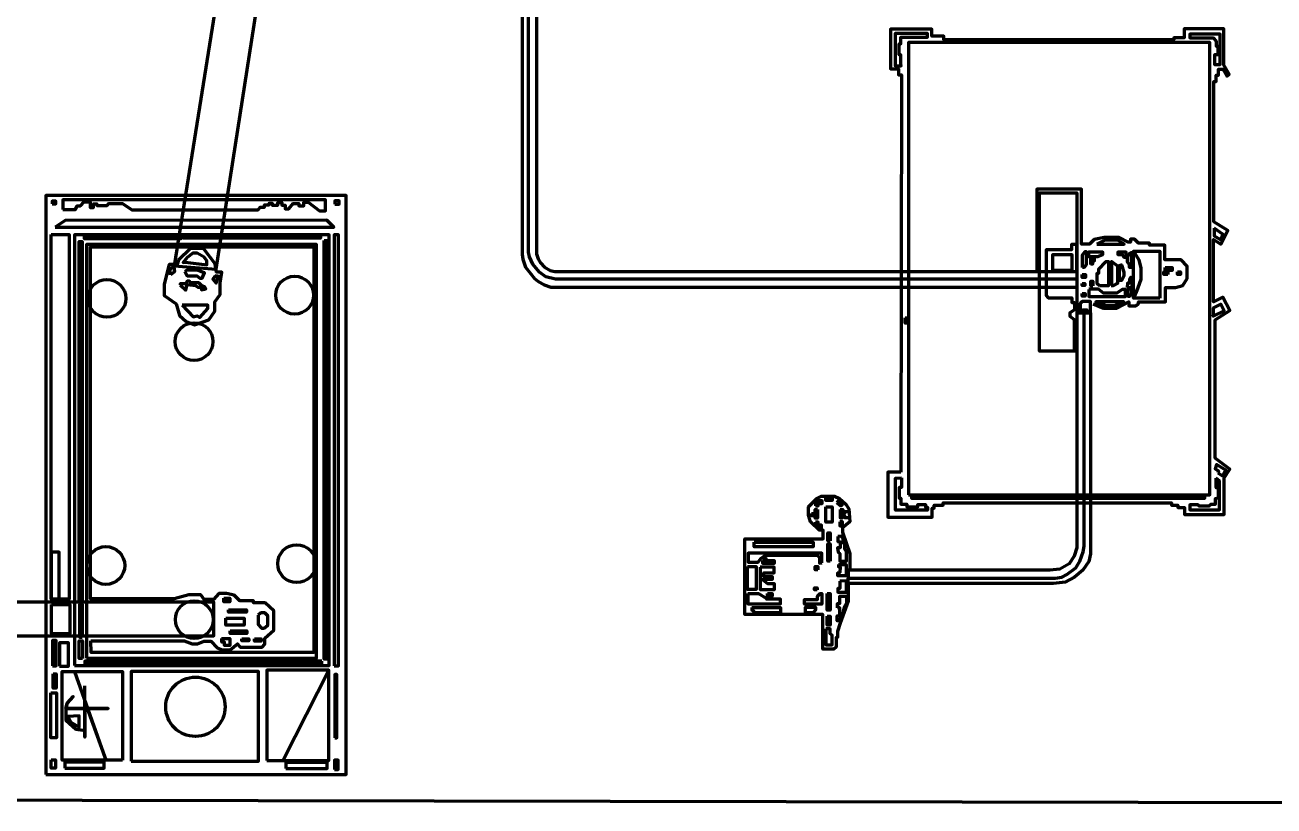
# Model space of a CAD drawing. Header units: millimetres. Extents: x 3191 to 879702, y -27549 to 222194.
# Drawn here: x 55075 to 63402, y 1110 to 6317 of the extents above; entities that cross this region are included whole.
import ezdxf

# ---------------------------------------------------------------- set-up
doc = ezdxf.new("R2010")
doc.units = ezdxf.units.MM
doc.header["$MEASUREMENT"] = 0

msp = doc.modelspace()

# ---------------------------------------------------------------- linework, layer by layer
at = {"lineweight": 211}
msp.add_lwpolyline([(46064.18765, 14914.80144), (75200.52179, 14914.80144), (75406.13696, 1109.80144), (46064.18765, 1163.30097)], close=True, dxfattribs=at)
at = {"layer": 'Defpoints', "lineweight": 211}
for points in [[(56901.03624, 10704.90602), (58243.71297, 10704.90602), (58292.0658, 10704.90602), (58323.06054, 10692.50371), (58378.0255, 10663.99871), (58423.07126, 10625.57944), (58458.19983, 10580.13685), (58485.8885, 10507.8419), (58485.8885, 4820.44233), (58485.8885, 4792.2286), (58496.31238, 4758.52893), (58512.54873, 4732.23211), (58537.89857, 4702.71206), (58575.79239, 4679.72311), (58607.15335, 4674.49833), (58676.92988, 4674.49833), (62087.00498, 4674.49833)], [(56901.72354, 10596.3626), (58230.52684, 10596.3626), (58257.77704, 10596.3626), (58290.55073, 10592.08901), (58313.12227, 10578.68619), (58349.27126, 10549.676), (58375.74687, 10508.95976), (58390.17315, 10467.05609), (58390.17315, 4799.88951), (58390.17315, 4786.55938), (58393.66785, 4754.87423), (58411.48649, 4701.60926), (58447.98063, 4657.07944), (58471.31773, 4627.43374), (58494.60668, 4610.05431), (58536.3554, 4584.95012), (58581.00082, 4568.96528), (58636.66713, 4568.96528), (62087.00498, 4568.96528)], [(62087.00498, 4674.49833), (62087.00498, 4623.00231), (58641.21034, 4623.00231), (58610.83668, 4623.00231), (58548.06459, 4638.34436), (58504.86702, 4670.05599), (58460.31892, 4721.33447), (58438.04437, 4771.26353), (58431.10916, 4801.8708), (58431.10916, 10468.80841), (58426.48167, 10522.37192), (58401.84622, 10568.33787), (58371.53377, 10602.99184), (58340.0494, 10625.42524), (58300.52612, 10642.66811), (58271.88827, 10652.37781), (56902.58442, 10652.37781)], [(56069.34021, 4712.10755), (56348.5756, 4690.15335), (57048.21743, 9177.22686), (56785.09199, 9195.65551), (56069.34021, 4712.10755)], [(60915.25723, 3334.61882), (60828.09049, 3334.61882), (60828.09049, 3036.61404), (61123.16707, 3036.61404), (61123.16707, 3095.09289), (61136.53782, 3095.09289), (61136.53782, 3115.69919), (61196.71021, 3115.69919), (61196.71021, 3131.29358), (62717.8703, 3131.29358), (62717.8703, 3114.93595), (62760.60934, 3114.93595), (62760.60934, 3099.17749), (62806.50094, 3099.17749), (62806.50094, 3052.60251), (63069.75701, 3052.60251), (63069.75701, 3298.24315), (63107.60669, 3356.37413), (63009.5174, 3429.91362), (63009.5174, 4351.40337), (63108.04717, 4414.61583), (63061.18533, 4502.09656), (62999.07846, 4471.05471), (62999.07846, 4887.84894), (63048.21391, 4856.24272), (63093.94597, 4946.54586), (63001.35107, 5005.24277), (63001.35107, 5940.12963), (63016.22585, 5940.12963), (63016.22585, 5982.00474), (63031.49195, 5982.00474), (63031.49195, 6022.10572), (63060.24719, 6022.10572), (63086.8733, 5976.68183), (63103.20295, 5988.74769), (63067.70214, 6049.78623), (63067.70214, 6290.99751), (62804.27749, 6290.99751), (62804.27749, 6231.02335), (62734.69561, 6231.02335), (62734.69561, 6217.53797), (61200.12263, 6217.53797), (61200.12263, 6243.61309), (61120.74396, 6243.61309), (61120.74396, 6288.71092), (60846.05662, 6288.71092), (60846.05662, 6024.97279), (60899.16637, 6024.97279), (60899.16637, 5985.58312), (60918.58236, 5985.58312), (60915.25723, 3334.61882)], [(60915.28633, 6051.54478), (60915.28633, 6118.77902), (60903.11058, 6118.77902), (60903.11058, 6190.64978), (60915.28633, 6190.64978), (60915.28633, 6235.85872), (61092.71114, 6235.85872), (61092.71114, 6259.62233), (60876.43831, 6259.62233), (60876.43831, 6045.16943), (60915.86627, 6045.16943), (60915.28633, 6051.54478)], [(63014.476, 6054.10967), (63042.46567, 6054.10967), (63042.46567, 6256.38143), (62840.7024, 6256.38143), (62840.7024, 6231.89925), (62996.39849, 6231.89925), (63016.8078, 6209.16523), (63016.8078, 6175.93908), (63027.30493, 6175.93908), (63027.30493, 6117.0646), (63005.14577, 6117.0646), (63005.14577, 6052.53128), (63010.79468, 6052.53128), (63014.476, 6054.10967)], [(62196.88966, 4458.01742), (62266.4906, 4429.19725), (62355.01388, 4429.19725), (62434.22498, 4470.51058), (62434.22498, 4449.25943), (62434.22498, 4444.31086), (62481.40288, 4444.31086), (62499.74928, 4460.61293), (62499.74928, 4470.80186), (62678.26676, 4470.80186), (62678.26676, 4567.74151), (62746.51216, 4567.74151), (62794.36231, 4579.10644), (62823.24799, 4627.23073), (62823.24799, 4708.31327), (62783.85916, 4751.18785), (62675.31889, 4751.18785), (62675.31889, 4850.17422), (62571.44925, 4850.17422), (62571.44925, 4861.84081), (62498.7981, 4861.84081), (62472.13587, 4889.56129), (62445.584, 4889.56129), (62445.584, 4869.72809), (62430.41222, 4869.72809), (62370.30706, 4900.93609), (62269.06221, 4900.93609), (62203.70447, 4885.76952), (62172.77696, 4854.85332), (62118.30866, 4854.85332), (62118.30866, 5223.43395), (61820.95847, 5223.43395), (61820.95847, 4674.49833)], [(55326.77082, 5086.55875), (55411.48264, 5086.55875), (55422.98646, 5110.60369), (55445.99461, 5110.60369), (55470.04864, 5138.83037), (55487.82782, 5138.83037), (55508.74418, 5138.83037), (55508.74418, 5101.19471), (55531.75232, 5101.19471), (55531.75232, 5125.23965), (55554.76046, 5125.23965), (55554.76046, 5112.69443), (55585.08935, 5112.69443), (55585.08935, 5112.69443), (55622.739, 5112.69443), (55634.24282, 5127.33065), (55725.2295, 5127.33065), (55786.93317, 5085.51325), (56629.86731, 5085.51325), (56643.46292, 5103.2857), (56670.65463, 5103.2857), (56670.65463, 5117.92167), (56702.02942, 5117.92167), (56702.02942, 5129.42139), (56702.02942, 5129.42139), (56721.89988, 5129.42139), (56721.89988, 5116.87617), (56759.54953, 5116.87617), (56759.54953, 5132.55764), (56786.74074, 5132.55764), (56786.74074, 5114.78543), (56808.70349, 5114.78543), (56808.70349, 5091.78573), (56834.84881, 5091.78573), (56862.04052, 5127.33065), (56900.73556, 5127.33065), (56900.73556, 5110.60369), (56933.15624, 5110.60369), (56933.15624, 5136.73938), (56962.43924, 5136.73938), (57038.78442, 5078.19527), (57077.47995, 5078.19527), (57077.47995, 5151.37559), (55326.77082, 5151.37559), (55326.77082, 5086.55875)], [(63004.32402, 4961.74046), (63004.32402, 4912.04245), (63047.47343, 4884.84948), (63062.48267, 4919.54396), (63004.32402, 4961.74046)], [(55514.50857, 2210.9724), (56136.80029, 2210.9724), (56188.60145, 2192.14255), (56224.92999, 2192.14255), (56269.33149, 2208.955), (56313.73248, 2208.955), (56355.44283, 2165.24263), (56389.75301, 2151.12036), (56442.22745, 2151.12036), (56467.1191, 2171.96761), (56491.22003, 2192.1526), (56508.82945, 2167.93257), (56656.16098, 2167.93257), (56673.65246, 2188.10751), (56673.65246, 2229.1297), (56733.52707, 2281.58445), (56733.52707, 2411.37624), (56675.67082, 2464.50354), (56598.97751, 2464.50354), (56598.97751, 2477.9535), (56506.1383, 2477.9535), (56468.46468, 2514.94065), (56417.33581, 2525.70067), (56366.87972, 2525.70067), (56331.89676, 2487.36843), (56270.00378, 2487.36843), (56247.13049, 2516.95829), (56167.07374, 2516.95829), (56068.85272, 2491.40347), (55512.49071, 2491.40347), (55512.49071, 4838.33513), (56999.93305, 4838.33513), (56999.93305, 2132.58788), (55516.13485, 2132.58788), (55514.50857, 2210.9724)], [(62087.00498, 4674.49833), (62087.00498, 4853.89694), (62052.69305, 4853.89694), (62052.69305, 4818.71025), (61882.25262, 4818.71025), (61882.25262, 4512.9563), (61895.68557, 4497.21446), (62054.54726, 4497.21446), (62054.54726, 4467.58381), (62071.22107, 4467.58381), (62071.22107, 4418.0452), (62041.57886, 4398.13671), (62041.57886, 4375.91412), (62070.75751, 4353.691), (62070.75751, 4142.36062)], [(62221.59434, 4854.78478), (62402.94028, 4854.78478), (62360.68486, 4883.53122), (62273.24019, 4883.53122), (62221.59434, 4854.78478)], [(56002.47399, 4588.66977), (56002.47399, 4588.66977), (56002.47399, 4512.82454), (56082.56271, 4458.04734), (56105.74617, 4381.14867), (56150.00581, 4341.1192), (56205.43713, 4317.05245), (56300.53596, 4351.35783), (56341.05656, 4407.98268), (56341.05656, 4471.2205), (56377.02898, 4520.40569), (56377.02898, 4597.28304), (56386.96596, 4669.37648), (56350.57998, 4669.37648), (56342.31073, 4723.93462), (56264.16396, 4827.26461), (56177.33488, 4827.26461), (56099.18811, 4748.73389), (56090.5053, 4721.04148), (56035.51302, 4721.04148), (56002.47399, 4588.66977)], [(56142.59566, 4735.54611), (56286.48433, 4716.94672), (56286.48433, 4743.81245), (56268.70515, 4769.02505), (56223.2228, 4795.0641), (56193.03926, 4795.0641), (56154.99953, 4766.95834), (56129.36416, 4733.89274), (56142.59566, 4735.54611)], [(61921.69061, 4682.06422), (62057.39479, 4682.06422), (62057.39479, 4784.84547), (61924.46991, 4784.84547), (61924.46991, 4682.06422)], [(62124.55155, 4700.58331), (62124.55155, 4784.84547), (62142.61501, 4806.14284), (62150.95091, 4806.14284), (62150.95091, 4717.25038), (62133.351, 4700.12018), (62124.55155, 4700.58331)], [(62165.04307, 4798.86199), (62165.04307, 4772.4712), (62227.99878, 4772.4712), (62261.94138, 4787.55158), (62261.94138, 4801.76229), (62165.04307, 4801.76229), (62165.04307, 4798.86199)], [(62179.8396, 4722.01048), (62194.92508, 4725.20049), (62194.92508, 4744.34055), (62204.7891, 4744.34055), (62204.7891, 4763.19141), (62179.8396, 4763.19141), (62179.8396, 4719.11019)], [(62362.03136, 4799.73219), (62362.03136, 4786.39167), (62389.01166, 4786.39167), (62400.03656, 4768.70124), (62415.99296, 4768.70124), (62415.99296, 4802.34224), (62362.03136, 4802.34224), (62362.03136, 4799.73219)], [(62452.23827, 4706.9462), (62452.23827, 4799.93208), (62439.03308, 4792.89215), (62424.06799, 4771.479), (62424.06799, 4738.3328), (62436.9792, 4721.02606), (62436.9792, 4702.25308), (62451.94429, 4702.25308), (62452.23827, 4706.9462)], [(62466.34047, 4810.0722), (62501.82925, 4750.9459), (62514.15349, 4696.38656)], [(56045.92932, 4650.35467), (56041.82057, 4689.37674), (56058.94187, 4703.06824), (56066.13294, 4703.06824), (56071.61128, 4672.26159), (56045.92932, 4650.35467)], [(56140.11478, 4673.54806), (56156.24021, 4643.78919), (56219.50174, 4643.78919), (56241.41554, 4630.14966), (56256.71435, 4630.14966), (56271.18603, 4664.45504), (56252.57922, 4671.4816), (56225.29011, 4683.05443), (56154.1729, 4683.05443), (56140.11478, 4673.54806)], [(62238.4648, 4579.83177), (62300.83956, 4579.83177), (62300.83956, 4738.75543), (62278.5008, 4738.75543), (62232.66239, 4690.03457), (62232.66239, 4659.87382), (62221.05755, 4659.87382), (62221.05755, 4594.91215), (62238.4648, 4579.83177)], [(62317.08594, 4579.83177), (62333.04234, 4579.83177), (62360.60258, 4596.07206), (62360.60258, 4708.01472), (62318.82676, 4740.4953), (62318.82676, 4579.83177)], [(62372.49739, 4614.8331), (62372.49739, 4713.44356), (62384.34705, 4717.29296), (62401.82455, 4668.13596), (62401.82455, 4642.07695), (62384.34705, 4613.35232), (62372.49739, 4613.35232)], [(62514.15349, 4696.38656), (62514.15349, 4620.02569), (62493.91576, 4564.87964), (62475.53825, 4522.97493), (62466.34047, 4496.78819)], [(56109.51767, 4585.51098), (56147.5569, 4548.72555), (56155.82665, 4586.75101), (56212.05912, 4580.13778), (56226.11724, 4568.15162), (56246.79085, 4568.15162), (56251.7526, 4552.03228), (56279.45527, 4557.81857), (56274.90709, 4568.15162), (56252.99279, 4578.07132), (56233.1463, 4597.08405), (56178.15401, 4597.08405), (56172.36564, 4609.8969), (56157.06684, 4609.8969), (56147.5569, 4590.47083), (56110.3443, 4590.47083), (56109.51767, 4585.51098)], [(56343.15409, 4644.87807), (56328.08766, 4621.602), (56348.97557, 4595.24496), (56363.01456, 4641.79761), (56343.15409, 4644.87807)], [(62423.74591, 4566.86041), (62456.33298, 4566.86041), (62456.33298, 4613.94473), (62447.14924, 4635.26598), (62439.44646, 4622.53242), (62439.44646, 4595.88099), (62424.3389, 4595.88099), (62423.74591, 4566.86041)], [(62166.83407, 4554.13049), (62166.83407, 4506.38833), (62412.62269, 4506.38833), (62412.62269, 4554.13049), (62389.90766, 4554.13049), (62355.25268, 4529.09483), (62265.84845, 4529.09483), (62232.06739, 4555.00379), (62166.83407, 4555.00379)], [(62427.47539, 4552.9659), (62427.47539, 4510.17283), (62441.1622, 4510.17283), (62454.85001, 4529.3861), (62454.85001, 4555.58634), (62427.47539, 4555.58634), (62427.47539, 4545.68818)], [(56123.26917, 4449.6317), (56196.89057, 4371.24592), (56223.25681, 4377.74951), (56240.03597, 4366.7958), (56293.1116, 4427.03995), (56293.1116, 4448.6047), (56123.26917, 4448.6047)], [(62111.19485, 4402.6642), (62128.08538, 4402.6642), (62128.08538, 4417.80169), (62153.71315, 4417.80169), (62153.71315, 4404.11954), (62178.17502, 4404.11954), (62178.17502, 4473.98616), (62123.13481, 4473.98616), (62109.73898, 4459.4307), (62109.73898, 4402.95495), (62114.98052, 4402.95495)], [(62220.9843, 4466.9997), (62283.0139, 4445.74855), (62339.80197, 4445.74855), (62400.08372, 4470.78369), (62214.86883, 4470.78369), (62220.9843, 4466.9997)], [(62998.57779, 4388.53345), (62998.57779, 4430.82341), (63047.34701, 4454.90529), (63070.26271, 4411.44036), (62997.40286, 4376.19864), (62998.57779, 4388.53345)], [(62087.00498, 4142.36062), (62087.00498, 2830.70419), (62070.82875, 2774.67029), (62037.19619, 2723.56782), (61974.86357, 2688.15477), (61908.49545, 2681.43051), (60563.87822, 2681.43051), (60563.87822, 2629.15516), (61943.53572, 2629.15516), (61986.83163, 2634.80465), (62022.00936, 2652.83776), (62081.99211, 2698.8224), (62108.14966, 2742.10249), (62130.70013, 2803.41517), (62137.46477, 2842.18646), (62137.46477, 4397.87659), (62087.00498, 4397.87659), (62179.22755, 4397.87659), (62179.22755, 2841.93101), (62179.22755, 2790.99157), (62168.67924, 2739.36782), (62128.5991, 2683.27733), (62071.62943, 2635.77245), (62009.43327, 2602.45751), (61930.13387, 2593.58634), (61853.41008, 2593.58634), (60563.21199, 2593.58634), (60563.87822, 2629.15516)], [(60942.55058, 4365.27711), (60952.94838, 4365.27711), (60952.94838, 4329.47829), (60942.55058, 4329.47829), (60942.55058, 4365.27711)], [(63027.33102, 3330.10898), (63059.78163, 3310.57225), (63080.06351, 3348.53981), (63018.84964, 3385.77009), (63010.00002, 3358.49249), (63032.86253, 3344.48532), (63027.33102, 3330.10898)], [(60917.91713, 3297.8714), (60917.91713, 3234.09664), (60902.77846, 3234.09664), (60902.77846, 3161.31415), (60914.67327, 3161.31415), (60914.67327, 3121.31961), (60953.96177, 3121.31961), (60953.96177, 3105.46613), (61027.85307, 3105.46613), (61027.85307, 3119.15763), (61078.31496, 3119.15763), (61078.31496, 3103.30415), (61090.93018, 3103.30415), (61090.93018, 3082.04572), (60879.35005, 3082.04572), (60879.35005, 3294.98876), (60917.91713, 3297.8714)], [(63013.68736, 3295.45916), (63013.68736, 3235.74356), (63029.91266, 3229.47673), (63029.91266, 3162.38839), (63010.73749, 3157.96526), (63010.73749, 3119.53976), (62979.39158, 3119.53976), (62969.06602, 3108.48117), (62904.16581, 3108.48117), (62895.68442, 3118.43385), (62840.00206, 3118.43385), (62840.00206, 3083.78403), (63038.39204, 3083.78403), (63038.39204, 3276.20176), (63013.68736, 3295.45916)], [(60563.21199, 2593.58634), (60563.21199, 2475.64475), (60509.48918, 2329.43647), (60492.73712, 2273.76966), (60492.73712, 2232.32497), (60483.23632, 2232.32497), (60483.23632, 2168.71843), (60467.11236, 2155.19152), (60394.55753, 2155.19152), (60394.55753, 2387.00515), (59873.26484, 2387.00515), (59873.26484, 2890.82944), (60396.44484, 2890.82944), (60396.44484, 2949.75428), (60369.73445, 2949.75428), (60312.17681, 3005.12308), (60298.82211, 3049.31645), (60298.82211, 3105.47911), (60354.08407, 3159.80066), (60385.00756, 3174.67336), (60471.12478, 3174.67336), (60505.66438, 3160.40242), (60548.03218, 3123.11451), (60566.91337, 3092.27099), (60574.28204, 3003.42319), (60525.00612, 2964.29365), (60525.00612, 2936.67285), (60573.84658, 2794.28075), (60573.84658, 2681.43051)], [(60412.16245, 3167.55554), (60412.16245, 3148.63355), (60458.36307, 3148.63355), (60458.36307, 3168.19728), (60412.16245, 3167.55554)], [(60318.79095, 3061.0199), (60342.53341, 3061.0199), (60342.53341, 3086.67705), (60358.5751, 3086.67705)], [(60358.5751, 3086.67705), (60358.5751, 3027.98585), (60342.85348, 3027.98585), (60342.85348, 3045.6254), (60318.79095, 3045.6254), (60318.79095, 3061.0199)], [(60345.74114, 3110.08967), (60363.06613, 3110.08967), (60363.06613, 3126.76661), (60389.05411, 3126.76661), (60389.05411, 3143.44407), (60345.1, 3143.44407), (60345.74114, 3110.08967)], [(60488.52101, 3133.23905), (60513.54676, 3110.78904), (60525.41749, 3121.69344), (60498.14622, 3147.35059), (60488.52101, 3133.23905)], [(60510.33903, 3087.64018), (60510.33903, 3030.87316), (60526.38072, 3030.87316), (60526.38072, 3047.22975), (60538.8936, 3047.22975), (60538.8936, 3033.11822), (60571.81926, 3033.11822)], [(60510.33903, 3087.64018), (60528.30516, 3087.64018), (60528.30516, 3062.30338), (60540.49696, 3062.30338), (60540.49696, 3073.20778), (60568.4944, 3073.20778)], [(60344.45785, 3002.64905), (60344.45785, 2982.4441), (60364.99157, 2961.5974), (60386.16644, 2961.5974), (60386.16644, 2982.4441), (60362.74606, 2982.4441), (60362.74606, 3003.29079), (60344.45785, 3002.64905)], [(60506.80921, 3003.99016), (60506.80921, 2978.65336), (60524.77635, 2978.65336), (60524.77635, 3003.66929), (60506.80921, 3003.66929)], [(60494.60637, 2906.66474), (60494.60637, 2874.27243), (60509.36477, 2870.74442), (60509.36477, 2830.97573), (60493.002, 2830.97573), (60497.49404, 2802.43179), (60508.40255, 2793.13123), (60508.40255, 2741.49553), (60552.67773, 2741.49553), (60552.67773, 2804.99771), (60541.12807, 2821.3543), (60541.12807, 2851.18069), (60529.25735, 2866.25483), (60529.25735, 2896.72296), (60515.46117, 2907.94771), (60494.60637, 2906.66474)], [(60386.61695, 2731.51066), (60386.61695, 2795.14627), (59895.29557, 2795.14627), (59895.29557, 2734.77388), (59962.21956, 2734.77388), (59980.17465, 2759.24931), (60011.18845, 2782.09288), (60359.68381, 2782.09288), (60371.11005, 2764.96007), (60371.11005, 2729.06311), (60386.61695, 2731.51066)], [(59990.96777, 2745.60818), (59990.96777, 2729.60257), (60071.02471, 2729.60257), (60071.02471, 2744.64764), (60015.94537, 2744.64764), (60015.94537, 2760.65325), (60005.378, 2760.65325), (60005.378, 2745.28783), (59990.96777, 2745.28783)], [(59975.27826, 2702.95581), (59975.27826, 2554.47237), (60072.39931, 2554.47237), (60072.39931, 2590.36933), (60026.69535, 2590.36933), (59997.31401, 2616.47663), (59997.31401, 2622.68635), (60058.85598, 2622.68635), (60058.85598, 2638.69196), (60001.53514, 2638.69196), (60001.53514, 2664.94049), (60069.10328, 2664.94049), (60069.10328, 2701.43297), (59975.27826, 2701.43297)], [(60498.77733, 2719.3664), (60498.77733, 2704.29225), (60510.00692, 2704.29225), (60506.4771, 2667.40984), (60492.68193, 2662.92025), (60492.68193, 2647.20488), (60551.07336, 2647.20488), (60551.07336, 2717.4417), (60498.77733, 2717.4417)], [(60506.79115, 2609.79391), (60506.79115, 2559.66704), (60493.61205, 2559.66704), (60493.61205, 2536.21029), (60551.4727, 2536.21029), (60551.4727, 2610.75808), (60506.79115, 2609.79391)], [(59893.88385, 2526.05615), (59893.88385, 2458.38474), (60113.01525, 2458.38474), (60113.01525, 2487.89077), (60018.0474, 2487.89077), (60018.0474, 2493.0221), (59967.35575, 2525.09406), (59893.88385, 2525.09406)], [(60281.82322, 2486.31031), (60358.50386, 2486.31031), (60358.50386, 2508.76031), (60377.11214, 2527.0416), (60388.02065, 2527.0416), (60388.02065, 2456.16305), (60272.84016, 2456.16305), (60272.84016, 2486.63118), (60289.52399, 2486.63118)], [(60491.67857, 2431.98772), (60491.67857, 2458.97871), (60507.42929, 2458.97871), (60507.42929, 2509.74836), (60551.78875, 2509.74836), (60551.78875, 2463.15625), (60535.39489, 2436.16474), (60529.60952, 2408.85184), (60526.62516, 2394.76256), (60512.25143, 2362.58111), (60504.44086, 2345.09399), (60490.71435, 2345.09399), (60490.71435, 2376.71913), (60506.78614, 2376.71913), (60506.78614, 2431.98772), (60491.67857, 2431.98772)], [(59920.83404, 2432.40672), (59920.83404, 2415.08804), (59929.49704, 2415.08804), (59933.98907, 2399.69354), (60113.97847, 2399.69354), (60113.97847, 2432.08585), (59920.83404, 2432.08585)], [(60275.40675, 2431.46747), (60275.40675, 2400.99934), (60331.23259, 2400.99934), (60347.27428, 2418.31854), (60347.27428, 2433.39217), (60275.40675, 2433.39217), (60275.40675, 2433.39217), (60275.40675, 2431.46747)], [(56630.55708, 2381.91176), (56630.55708, 2320.98326), (56650.58987, 2295.84499), (56669.34452, 2295.84499), (56694.4919, 2314.59207), (56694.4919, 2376.79901), (56673.60651, 2397.67649), (56648.03258, 2397.67649), (56630.55708, 2381.91176)], [(60415.16951, 2291.4414), (60415.16951, 2183.47586), (60456.31522, 2183.47586), (60456.31522, 2248.38353), (60442.49296, 2258.66591), (60442.49296, 2291.12001), (60415.16951, 2291.12001)], [(56385.71678, 2227.1123), (56440.20909, 2227.1123), (56440.20909, 2180.03768), (56405.22613, 2180.03768), (56405.22613, 2201.55747), (56386.38957, 2201.55747), (56386.38957, 2227.1123)], [(55322.21265, 2007.06531), (55404.50653, 2007.06531), (55610.49146, 1428.52365), (55614.99514, 1415.87435), (55492.30642, 1760.46525), (55629.96585, 1760.46525), (55348.23959, 1760.46525), (55473.30669, 1760.46525), (55473.30669, 1568.68541), (55473.30669, 1911.48945)], [(57099.78334, 2014.99513), (56801.35177, 1423.80318), (56796.31982, 1413.8349)], [(55348.23959, 1760.46525), (55355.16626, 1795.95547), (55396.71128, 1840.08045), (55355.16626, 1795.95547), (55348.23959, 1760.46525), (55348.23959, 1682.61484), (55414.88704, 1622.05135), (55461.62506, 1616.42762), (55473.30669, 1616.42762)], [(55361.56848, 1707.29689), (55380.98693, 1668.47498), (55435.08016, 1635.19899), (55435.08016, 1710.06985), (55361.56848, 1707.29689)]]:
    msp.add_lwpolyline(points, dxfattribs=at)
for points in [[(60964.62418, 3185.09285), (62974.77265, 3185.09285), (62974.77265, 6199.32537), (60964.62418, 6199.32537)], [(55214.33285, 1319.00172), (57216.20909, 1319.00172), (57216.20909, 5179.58914), (55214.33285, 5179.58914)], [(62087.00498, 4142.36062), (61839.022, 4142.36062), (61839.022, 5198.37247), (62087.00498, 5198.37247)], [(55255.39251, 5124.65891), (55280.66209, 5124.65891), (55280.66209, 5141.4994), (55255.39251, 5141.4994)], [(57139.65787, 5123.07065), (57168.85258, 5123.07065), (57168.85258, 5143.99471), (57139.65787, 5143.99471)], [(55275.52557, 4968.42478), (57133.95467, 4968.42478), (57087.08233, 5016.74334), (55342.41112, 5013.60053)], [(55248.46472, 4920.78516), (55369.11949, 4920.78516), (55369.11949, 2488.57549), (55248.46472, 2488.57549)], [(55404.29425, 2047.58272), (57102.11587, 2047.58272), (57102.11587, 4917.59143), (55404.29425, 4917.59143)], [(57135.72679, 2045.24342), (57165.10669, 2045.24342), (57165.10669, 4918.9846), (57135.72679, 4918.9846)], [(55455.55199, 2481.52341), (55435.01523, 2481.52341), (55435.01523, 4874.3194), (55455.55199, 4874.3194)], [(55470.75339, 4910.87685), (56113.9375, 4910.87685), (56113.9375, 4891.59228), (55470.75339, 4891.59228)], [(55484.38047, 2095.61635), (57018.02589, 2095.61635), (57018.02589, 4853.54675), (55484.38047, 4853.54675)], [(56128.49159, 4908.21937), (56367.59796, 4908.21937), (56367.59796, 4895.33342), (56128.49159, 4895.33342)], [(56390.88481, 4910.71355), (57046.04823, 4910.71355), (57046.04823, 4895.79236), (56390.88481, 4895.79236)], [(57068.50345, 4880.41223), (57087.53681, 4880.41223), (57087.53681, 2088.82124), (57068.50345, 2088.82124)], [(62642.01342, 4496.78819), (62466.34047, 4496.78819), (62466.34047, 4810.0722), (62642.01342, 4810.0722)], [(62695.15829, 4652.42371), (62667.35122, 4652.42371), (62667.35122, 4671.56896), (62695.15829, 4671.56896)], [(62677.29551, 4699.7344), (62723.70282, 4699.7344), (62723.70282, 4679.30048), (62677.29551, 4679.30048)], [(62757.77185, 4671.20084), (62777.84503, 4671.20084), (62777.84503, 4654.0805), (62757.77185, 4654.0805)], [(62122.85989, 4653.10803), (62144.41002, 4653.10803), (62144.41002, 4633.31273), (62122.85989, 4633.31273)], [(62123.73382, 4594.30364), (62140.62435, 4594.30364), (62140.62435, 4580.33073), (62123.73382, 4580.33073)], [(62193.62574, 4577.12826), (62181.10383, 4577.12826), (62181.10383, 4610.02368), (62193.62574, 4610.02368)], [(62123.44184, 4527.63949), (62142.37119, 4527.63949), (62142.37119, 4509.29953), (62123.44184, 4509.29953)], [(62941.65227, 3177.76835), (60985.62373, 3177.76835), (60985.62373, 3162.67395), (62941.65227, 3162.67395)], [(60414.72101, 3104.3166), (60457.39283, 3104.3166), (60457.39283, 3002.00783), (60414.72101, 3002.00783)], [(60443.25852, 2878.16078), (60426.57468, 2878.16078), (60426.57468, 2931.39978), (60443.25852, 2931.39978)], [(59936.5386, 2867.86022), (60330.52522, 2867.86022), (60330.52522, 2838.35419), (59936.5386, 2838.35419)], [(60443.57056, 2743.37714), (60426.56665, 2743.37714), (60426.56665, 2857.5524), (60443.57056, 2857.5524)], [(55248.46472, 2488.57549), (55301.78927, 2488.57549), (55301.78927, 2801.99609), (55248.46472, 2801.99609)], [(59892.29754, 2706.02588), (59949.40667, 2706.02588), (59949.40667, 2552.40281), (59892.29754, 2552.40281)], [(60360.74636, 2685.56392), (60342.77923, 2685.56392), (60342.77923, 2707.05184), (60360.74636, 2707.05184)], [(60026.08631, 2527.70723), (60056.56532, 2527.70723), (60056.56532, 2509.42646), (60026.08631, 2509.42646)], [(60356.86839, 2550.47811), (60338.26011, 2550.47811), (60338.26011, 2565.23138), (60356.86839, 2565.23138)], [(60423.52447, 2526.81575), (60443.1331, 2526.81575), (60443.1331, 2415.31545), (60423.52447, 2415.31545)], [(53328.11617, 2244.5859), (56333.79375, 2244.5859), (56333.79375, 2468.67041), (53328.11617, 2468.67041)], [(55251.90757, 2452.56817), (55373.67467, 2452.56817), (55373.67467, 2258.21677), (55251.90757, 2258.21677)], [(55455.57696, 2233.40585), (55440.91448, 2233.40585), (55440.91448, 2455.186), (55455.57696, 2455.186)], [(56401.1899, 2496.1108), (56440.20909, 2496.1108), (56440.20909, 2471.22852), (56401.1899, 2471.22852)], [(56430.79056, 2418.10122), (56551.88537, 2418.10122), (56551.88537, 2402.63386), (56430.79056, 2402.63386)], [(56413.29908, 2362.28398), (56537.08454, 2362.28398), (56537.08454, 2315.8819), (56413.29908, 2315.8819)], [(60422.56526, 2376.64021), (60443.45919, 2376.64021), (60443.45919, 2315.58817), (60422.56526, 2315.58817)], [(56443.57303, 2276.87711), (56553.90323, 2276.87711), (56553.90323, 2260.06466), (56443.57303, 2260.06466)], [(55258.44565, 2044.11491), (55282.13957, 2044.11491), (55282.13957, 2212.40423), (55258.44565, 2212.40423)], [(55304.0229, 2041.3479), (55364.41097, 2041.3479), (55364.41097, 2198.61526), (55304.0229, 2198.61526)], [(55458.92292, 2093.35685), (55436.33933, 2093.35685), (55436.33933, 2210.83065), (55458.92292, 2210.83065)], [(56520.26584, 2223.74981), (56566.6857, 2223.74981), (56566.6857, 2211.64495), (56520.26584, 2211.64495)], [(56604.35932, 2223.74981), (56649.4336, 2223.74981), (56649.4336, 2208.28246), (56604.35932, 2208.28246)], [(55724.13316, 1415.87435), (55322.21265, 1415.87435), (55322.21265, 2007.06531), (55724.13316, 2007.06531)], [(57053.66167, 2076.27974), (55472.72381, 2076.27974), (55472.72381, 2060.74844), (57053.66167, 2060.74844)], [(55783.319, 1408.85002), (56632.03951, 1408.85002), (56632.03951, 2006.02254), (55783.319, 2006.02254)], [(56687.88939, 1413.8349), (57099.78334, 1413.8349), (57099.78334, 2014.99513), (56687.88939, 2014.99513)], [(55262.81503, 1990.33662), (55282.14456, 1990.33662), (55282.14456, 1896.21935), (55262.81503, 1896.21935)], [(57139.67611, 1565.37124), (57154.63577, 1565.37124), (57154.63577, 1986.08376), (57139.67611, 1986.08376)], [(55246.41639, 1864.50156), (55284.31427, 1864.50156), (55284.31427, 1565.41684), (55246.41639, 1565.41684)], [(55248.41078, 1417.86845), (55279.32805, 1417.86845), (55279.32805, 1363.03624), (55248.41078, 1363.03624)], [(55341.16159, 1362.03931), (55602.45997, 1362.03931), (55602.45997, 1401.91713), (55341.16159, 1401.91713)], [(56814.5493, 1359.99962), (57089.8099, 1359.99962), (57089.8099, 1399.87768), (56814.5493, 1399.87768)], [(57138.67866, 1354.01781), (57162.61433, 1354.01781), (57162.61433, 1414.83183), (57138.67866, 1414.83183)]]:
    msp.add_lwpolyline(points, close=True, dxfattribs=at)
for centre, radius in [((55621.27005, 4494.39613), 126.05026), ((56872.65329, 4515.70802), 126.05026), ((56202.07769, 4206.02534), 126.05026), ((55613.93232, 2713.37344), 126.05026), ((56886.3398, 2725.65078), 126.05026), ((56203.46472, 2352.41953), 126.05026), ((56210.92532, 1771.3044), 197.79753)]:
    msp.add_circle(centre, radius, dxfattribs=at)

doc.saveas('drawing.dxf')
